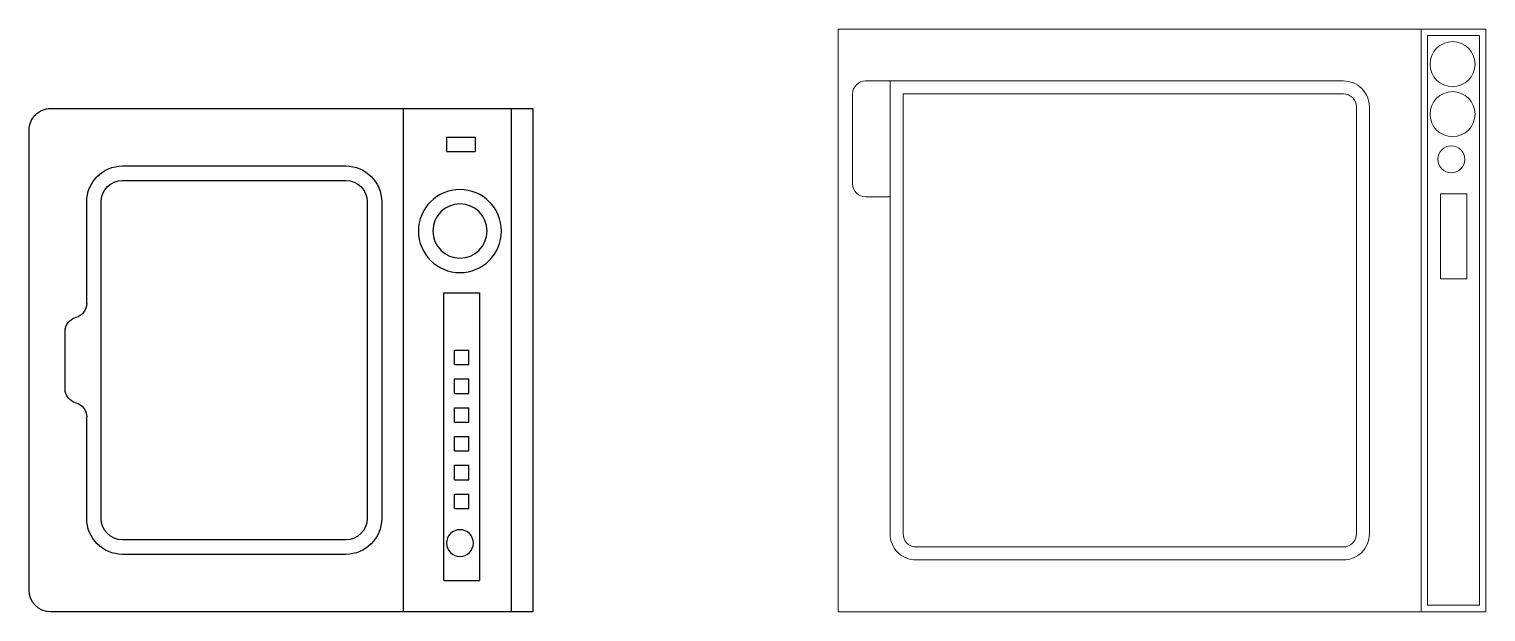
# Model space of a CAD drawing. Header units: metres. Extents: x 0.6 to 12, y -3.2 to 3.7.
# Drawn here: x 0.637 to 2.662, y 0.814 to 1.624 of the extents above; entities that cross this region are included whole.
import ezdxf

# ---------------------------------------------------------------- set-up
doc = ezdxf.new("R2010")
doc.units = ezdxf.units.M

# ---------------------------------------------------------------- blocks, each defined once
blk = doc.blocks.new('LVD')
for p, q in [((0.35, 0), (-0.35, 0)), ((-0.35, 0), (-0.35, -0.67)), ((0.35, -0.67), (0.35, 0)), ((0.35, -0.03), (-0.35, -0.03)), ((-0.3062, -0.0738), (0.0938, -0.0738)), ((-0.3062, -0.1238), (-0.3062, -0.0738)), ((0.0938, -0.1238), (0.0938, -0.0738)), ((0.29, -0.12), (0.29, -0.08)), ((0.31, -0.08), (0.29, -0.08)), ((0.31, -0.12), (0.31, -0.08)), ((-0.2062, -0.0888), (-0.1862, -0.0888)), ((-0.2062, -0.1088), (-0.2062, -0.0888)), ((-0.1862, -0.1088), (-0.1862, -0.0888)), ((-0.1662, -0.1088), (-0.1662, -0.0888)), ((-0.1662, -0.0888), (-0.1462, -0.0888)), ((-0.1462, -0.1088), (-0.1462, -0.0888)), ((-0.1262, -0.1088), (-0.1262, -0.0888)), ((-0.1262, -0.0888), (-0.1062, -0.0888)), ((-0.1062, -0.1088), (-0.1062, -0.0888)), ((-0.0862, -0.1088), (-0.0862, -0.0888)), ((-0.0862, -0.0888), (-0.0662, -0.0888)), ((-0.0662, -0.1088), (-0.0662, -0.0888)), ((-0.0462, -0.1088), (-0.0462, -0.0888)), ((-0.0462, -0.0888), (-0.0262, -0.0888)), ((-0.0262, -0.1088), (-0.0262, -0.0888)), ((-0.0062, -0.1088), (-0.0062, -0.0888)), ((-0.0062, -0.0888), (0.0138, -0.0888)), ((0.0138, -0.1088), (0.0138, -0.0888)), ((-0.2062, -0.1088), (-0.1862, -0.1088)), ((-0.1662, -0.1088), (-0.1462, -0.1088)), ((-0.1262, -0.1088), (-0.1062, -0.1088)), ((-0.0862, -0.1088), (-0.0662, -0.1088)), ((-0.0462, -0.1088), (-0.0262, -0.1088)), ((-0.0062, -0.1088), (0.0138, -0.1088)), ((0.31, -0.12), (0.29, -0.12)), ((-0.3062, -0.1238), (0.0938, -0.1238)), ((0.35, -0.18), (-0.35, -0.18)), ((0.22, -0.21), (-0.22, -0.21)), ((0.22, -0.23), (-0.22, -0.23)), ((-0.27, -0.26), (-0.27, -0.57)), ((-0.25, -0.26), (-0.25, -0.57)), ((0.25, -0.57), (0.25, -0.26)), ((0.27, -0.57), (0.27, -0.26)), ((-0.22, -0.6), (0.22, -0.6)), ((-0.22, -0.62), (-0.0787, -0.62)), ((0.0787, -0.62), (0.22, -0.62)), ((-0.04, -0.65), (0.04, -0.65)), ((-0.32, -0.7), (0.32, -0.7))]:
    blk.add_line(p, q)
for centre, radius in [((0.1795, -0.1012), 0.0577), ((0.1795, -0.1012), 0.0377), ((-0.2543, -0.1012), 0.0186)]:
    blk.add_circle(centre, radius)
for centre, radius, start, end in [((-0.22, -0.26), 0.05, 90, 180), ((0.22, -0.26), 0.05, 0, 90), ((-0.22, -0.26), 0.03, 90, 180), ((0.22, -0.26), 0.03, 0, 90), ((-0.22, -0.57), 0.05, 180, 270), ((-0.22, -0.57), 0.03, 180, 270), ((0.22, -0.57), 0.03, 270, 360), ((0.22, -0.57), 0.05, 270, 360), ((-0.0787, -0.64), 0.02, 14.4775, 90), ((0.0787, -0.64), 0.02, 90, 165.5225), ((-0.04, -0.63), 0.02, 194.4775, 270), ((0.04, -0.63), 0.02, 270, 345.5225), ((-0.32, -0.67), 0.03, 180, 270), ((0.32, -0.67), 0.03, 270, 0)]:
    blk.add_arc(centre, radius, start, end)
blk = doc.blocks.new('lavadora')
at = {"lineweight": 18, "ltscale": 0.1}
blk.add_lwpolyline([(608.9284, 865.3925), (608.9284, 866.2925), (609.8284, 866.2925), (609.8284, 865.3925)], close=True, dxfattribs=at)
at = {"lineweight": 0, "ltscale": 0.1}
for points in [[(609.0084, 866.2125), (609.0084, 866.2505, -0.414214), (609.0284, 866.2705), (609.1675, 866.2705, -0.414214), (609.1875, 866.2505), (609.1875, 866.2125)], [(609.0284, 865.5125), (609.0284, 866.1925), (609.7084, 866.1925, -0.414214), (609.7284, 866.1725), (609.7284, 865.5125, -0.414214), (609.7084, 865.4925), (609.0484, 865.4925, -0.414214)]]:
    blk.add_lwpolyline(points, format="xyb", close=True, dxfattribs=at)
at = {"lineweight": 5, "ltscale": 0.1}
blk.add_lwpolyline([(609.0084, 865.5125), (609.0084, 866.2125), (609.7084, 866.2125, -0.414214), (609.7484, 866.1725), (609.7484, 865.5125, -0.414214), (609.7084, 865.4725), (609.0484, 865.4725, -0.414214)], format="xyb", close=True, dxfattribs=at)
at = {"lineweight": 20, "ltscale": 0.1}
blk.add_lwpolyline([(608.9284, 865.3925), (609.8284, 865.3925), (609.8284, 865.2925), (608.9284, 865.2925)], close=True, dxfattribs=at)
at = {"lineweight": 5, "ltscale": 0.1}
blk.add_lwpolyline([(608.9384, 865.3825), (609.8184, 865.3825), (609.8184, 865.3025), (608.9384, 865.3025)], close=True, dxfattribs=at)
at = {"lineweight": 0, "ltscale": 0.1}
blk.add_lwpolyline([(609.1826, 865.3218), (609.1826, 865.3628), (609.3142, 865.3628), (609.3142, 865.3218)], close=True, dxfattribs=at)
for centre, radius in [((608.9825, 865.344), 0.0348), ((609.0597, 865.344), 0.0348), ((609.1295, 865.3459), 0.0208)]:
    blk.add_circle(centre, radius, dxfattribs=at)

msp = doc.modelspace()

# ---------------------------------------------------------------- block references
at = {"xscale": -0.8999999999999773, "yscale": 0.8999999999999773, "zscale": 0.9, "rotation": 90}
msp.add_blockref('lavadora', (781.4251, 549.6594), dxfattribs=at)
at = {"linetype": 'Continuous', "ltscale": 0.5, "xscale": -1, "rotation": 270}
msp.add_blockref('LVD', (1.3372, 1.1636), dxfattribs=at)

doc.saveas('drawing.dxf')
